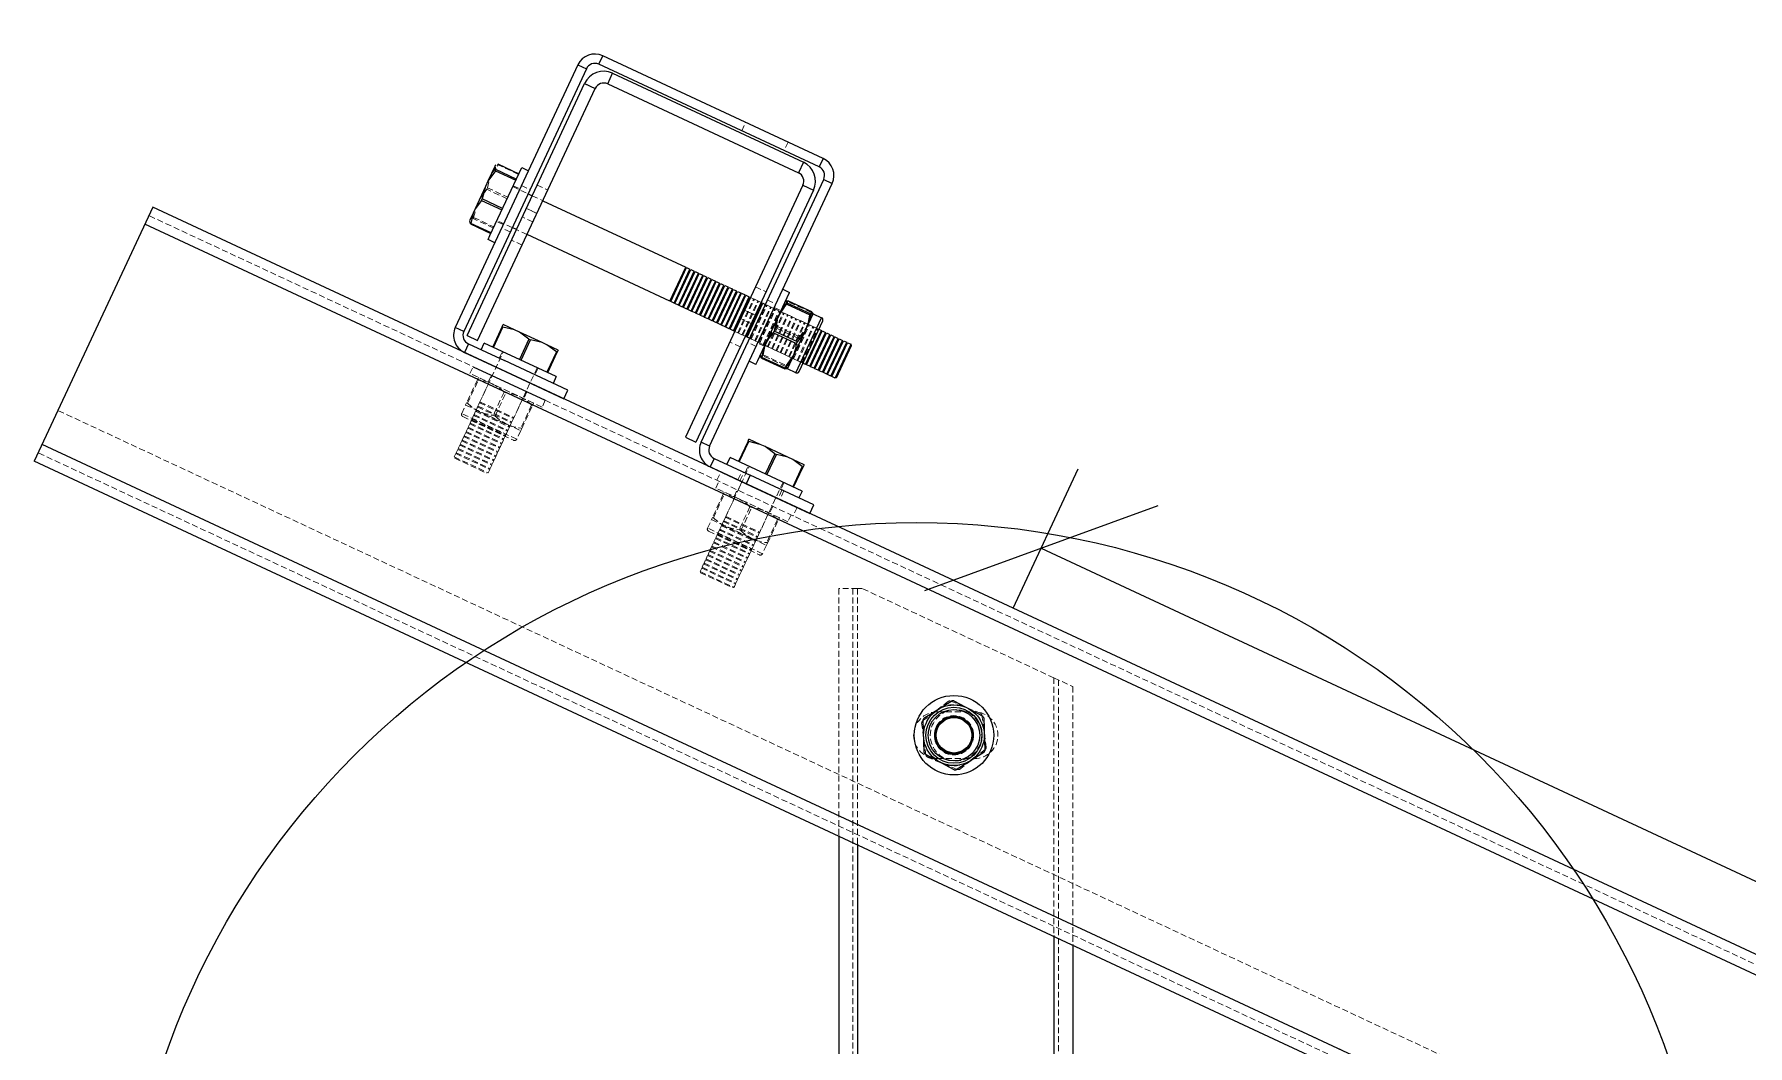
# Model space of a CAD drawing. Header units: millimetres. Extents: x -116399 to 112199, y -90759 to -31335.
# Drawn here: x -8918.7 to -8552.3, y -45772.3 to -45555.9 of the extents above; entities that cross this region are included whole.
import ezdxf

# ---------------------------------------------------------------- set-up
doc = ezdxf.new("R2010")
doc.units = ezdxf.units.MM
doc.linetypes.add('HIDDEN', pattern=[1.905, 1.27, -0.635])
doc.styles.add('Annotative', font='simplex.shx', dxfattribs={"height": 2.5})
doc.dimstyles.new('Annotative', dxfattribs={"dimscale": 0, "dimtxt": 2.5, "dimasz": 2.5, "dimexe": 1.25, "dimexo": 2, "dimtad": 1, "dimtxsty": 'Annotative', "dimblk": 'OBLIQUE', "dimcen": 2.5, "dimazin": 3, "dimtfac": 1, "dimtmove": 0, "dimatfit": 3, "dimfxl": 1})

# ---------------------------------------------------------------- blocks, each defined once
blk = doc.blocks.new('A$Cebdbe276')
at = {"color": 5, "linetype": 'Continuous', "lineweight": 25}
for p, q in [((-26, -2), (-26, 0)), ((26, 0), (-26, 0)), ((26, 0), (26, -2)), ((26, -2), (-26, -2)), ((-30, -4), (-28, -4)), ((-30, -4), (-30, -66)), ((-28, -4), (-28, -66)), ((28, -4), (30, -4)), ((28, -66), (28, -4)), ((30, -66), (30, -4)), ((-31.6, -29), (-30, -29)), ((-31.6, -45.05), (-31.6, -29)), ((30, -29), (31.6, -29)), ((31.6, -45.05), (31.6, -29)), ((-36.81, -30.89), (-36.9, -30.99)), ((-36.9, -30.97), (-36.9, -30.99)), ((-36.9, -30.99), (-36.9, -31.22)), ((-36.9, -31.22), (-36.4, -31.73)), ((-36.9, -31.22), (-36.9, -34.68)), ((-36.4, -31.98), (-36.9, -34.68)), ((-36.4, -30.47), (-36.57, -30.64)), ((-36.4, -30.47), (-31.6, -30.47)), ((-36.4, -31.98), (-36.4, -31.73)), ((-31.6, -31.73), (-36.4, -31.73)), ((-36.4, -31.98), (-31.6, -31.98)), ((31.6, -31.01), (31.62, -30.98)), ((32.12, -30.74), (37.58, -30.74)), ((32.12, -31.53), (32.12, -31.3)), ((37.58, -31.3), (32.12, -31.3)), ((32.12, -31.53), (37.58, -31.53)), ((37.58, -31.53), (37.58, -31.3)), ((38.08, -30.98), (38.1, -31.01)), ((38.1, -31.01), (40.1, -31.01)), ((38.1, -43.99), (38.1, -31.01)), ((40.1, -43.99), (40.1, -31.01)), ((40.6, -43.49), (40.6, -31.51)), ((-36.9, -34.68), (-36.9, -35.93)), ((-36.9, -35.93), (-36.4, -38.63)), ((-36.9, -35.93), (-36.9, -41.19)), ((-28, -33.5), (-27, -33.5)), ((-24.5, -33.5), (9.2, -33.5)), ((9.2, -41.5), (9.2, -33.5)), ((9.2, -33.7), (9.4, -33.7)), ((9.4, -33.5), (10.2, -33.5)), ((9.4, -41.5), (9.4, -33.5)), ((10.2, -41.5), (10.2, -33.5)), ((10.2, -33.7), (10.4, -33.7)), ((10.4, -33.5), (11.2, -33.5)), ((10.4, -41.5), (10.4, -33.5)), ((11.2, -41.5), (11.2, -33.5)), ((11.2, -33.7), (11.4, -33.7)), ((11.4, -33.5), (12.2, -33.5)), ((11.4, -41.5), (11.4, -33.5)), ((12.2, -41.5), (12.2, -33.5)), ((12.2, -33.7), (12.4, -33.7)), ((12.4, -33.5), (13.2, -33.5)), ((12.4, -41.5), (12.4, -33.5)), ((13.2, -41.5), (13.2, -33.5)), ((13.2, -33.7), (13.4, -33.7)), ((13.4, -33.5), (14.2, -33.5)), ((13.4, -41.5), (13.4, -33.5)), ((14.2, -41.5), (14.2, -33.5)), ((14.2, -33.7), (14.4, -33.7)), ((14.4, -33.5), (15.2, -33.5)), ((14.4, -41.5), (14.4, -33.5)), ((15.2, -41.5), (15.2, -33.5)), ((15.2, -33.7), (15.4, -33.7)), ((15.4, -33.5), (16.2, -33.5)), ((15.4, -41.5), (15.4, -33.5)), ((16.2, -41.5), (16.2, -33.5)), ((16.2, -33.7), (16.4, -33.7)), ((16.4, -33.5), (17.2, -33.5)), ((16.4, -41.5), (16.4, -33.5)), ((17.2, -41.5), (17.2, -33.5)), ((17.2, -33.7), (17.4, -33.7)), ((17.4, -33.5), (18.2, -33.5)), ((17.4, -41.5), (17.4, -33.5)), ((18.2, -41.5), (18.2, -33.5)), ((18.2, -33.7), (18.4, -33.7)), ((18.4, -33.5), (19.2, -33.5)), ((18.4, -41.5), (18.4, -33.5)), ((19.2, -41.5), (19.2, -33.5)), ((19.2, -33.7), (19.4, -33.7)), ((19.4, -33.5), (20.2, -33.5)), ((19.4, -41.5), (19.4, -33.5)), ((20.2, -41.5), (20.2, -33.5)), ((20.2, -33.7), (20.4, -33.7)), ((20.4, -33.5), (21.2, -33.5)), ((20.4, -41.5), (20.4, -33.5)), ((21.2, -41.5), (21.2, -33.5)), ((21.2, -33.7), (21.4, -33.7)), ((21.4, -33.5), (22.2, -33.5)), ((21.4, -41.5), (21.4, -33.5)), ((22.2, -41.5), (22.2, -33.5)), ((22.2, -33.7), (22.4, -33.7)), ((22.4, -33.5), (23.2, -33.5)), ((22.4, -41.5), (22.4, -33.5)), ((23.2, -41.5), (23.2, -33.5)), ((23.2, -33.7), (23.4, -33.7)), ((23.4, -33.5), (24.2, -33.5)), ((23.4, -41.5), (23.4, -33.5)), ((24.2, -41.5), (24.2, -33.5)), ((24.2, -33.7), (24.4, -33.7)), ((24.4, -33.5), (24.5, -33.5)), ((24.4, -41.5), (24.4, -33.5)), ((27, -33.5), (27.2, -33.5)), ((27.2, -41.5), (27.2, -33.5)), ((27.2, -33.7), (27.4, -33.7)), ((27.4, -33.5), (28, -33.5)), ((27.4, -41.5), (27.4, -33.5)), ((40.6, -33.5), (41.2, -33.5)), ((41.2, -41.5), (41.2, -33.5)), ((41.2, -33.7), (41.4, -33.7)), ((41.4, -33.5), (42.2, -33.5)), ((41.4, -41.5), (41.4, -33.5)), ((42.2, -41.5), (42.2, -33.5)), ((42.2, -33.7), (42.4, -33.7)), ((42.4, -33.5), (43.2, -33.5)), ((42.4, -41.5), (42.4, -33.5)), ((43.2, -41.5), (43.2, -33.5)), ((43.2, -33.7), (43.4, -33.7)), ((43.4, -33.5), (44.2, -33.5)), ((43.4, -41.5), (43.4, -33.5)), ((44.2, -41.5), (44.2, -33.5)), ((44.2, -33.7), (44.4, -33.7)), ((44.4, -33.5), (45.2, -33.5)), ((44.4, -41.5), (44.4, -33.5)), ((45.2, -41.5), (45.2, -33.5)), ((45.2, -33.7), (45.4, -33.7)), ((45.4, -33.5), (46.2, -33.5)), ((45.4, -41.5), (45.4, -33.5)), ((46.2, -41.5), (46.2, -33.5)), ((46.2, -33.7), (46.4, -33.7)), ((46.4, -33.5), (47.2, -33.5)), ((46.4, -41.5), (46.4, -33.5)), ((47.2, -41.5), (47.2, -33.5)), ((47.2, -33.7), (47.4, -33.7)), ((47.4, -33.5), (48.2, -33.5)), ((47.4, -41.5), (47.4, -33.5)), ((48.2, -41.5), (48.2, -33.5)), ((48.2, -33.7), (48.4, -33.7)), ((48.4, -41.3), (48.4, -33.7)), ((-36.4, -39), (-36.9, -41.19)), ((-31.6, -38.63), (-36.4, -38.63)), ((-36.4, -39), (-36.4, -38.63)), ((-36.4, -39), (-31.6, -39)), ((32.12, -38.29), (32.12, -37.88)), ((37.58, -37.88), (32.12, -37.88)), ((32.12, -38.29), (37.58, -38.29)), ((37.58, -38.29), (37.58, -37.88)), ((-36.9, -41.19), (-36.9, -42.21)), ((-36.9, -42.21), (-36.4, -44.4)), ((-36.9, -42.21), (-36.9, -44.03)), ((-27, -41.5), (-28, -41.5)), ((9.2, -41.5), (-24.5, -41.5)), ((9.4, -41.3), (9.2, -41.3)), ((10.2, -41.5), (9.4, -41.5)), ((10.4, -41.3), (10.2, -41.3)), ((11.2, -41.5), (10.4, -41.5)), ((11.4, -41.3), (11.2, -41.3)), ((12.2, -41.5), (11.4, -41.5)), ((12.4, -41.3), (12.2, -41.3)), ((13.2, -41.5), (12.4, -41.5)), ((13.4, -41.3), (13.2, -41.3)), ((14.2, -41.5), (13.4, -41.5)), ((14.4, -41.3), (14.2, -41.3)), ((15.2, -41.5), (14.4, -41.5)), ((15.4, -41.3), (15.2, -41.3)), ((16.2, -41.5), (15.4, -41.5)), ((16.4, -41.3), (16.2, -41.3)), ((17.2, -41.5), (16.4, -41.5)), ((17.4, -41.3), (17.2, -41.3)), ((18.2, -41.5), (17.4, -41.5)), ((18.4, -41.3), (18.2, -41.3)), ((19.2, -41.5), (18.4, -41.5)), ((19.4, -41.3), (19.2, -41.3)), ((20.2, -41.5), (19.4, -41.5)), ((20.4, -41.3), (20.2, -41.3)), ((21.2, -41.5), (20.4, -41.5)), ((21.4, -41.3), (21.2, -41.3)), ((22.2, -41.5), (21.4, -41.5)), ((22.4, -41.3), (22.2, -41.3)), ((23.2, -41.5), (22.4, -41.5)), ((23.4, -41.3), (23.2, -41.3)), ((24.2, -41.5), (23.4, -41.5)), ((24.4, -41.3), (24.2, -41.3)), ((24.5, -41.5), (24.4, -41.5)), ((27.2, -41.5), (27, -41.5)), ((27.4, -41.3), (27.2, -41.3)), ((28, -41.5), (27.4, -41.5)), ((32.2, -41.5), (31.6, -41.5)), ((32.12, -43.47), (32.12, -43.7)), ((37.95, -41.43), (37.58, -43.47)), ((37.58, -43.47), (37.58, -43.7)), ((41.2, -41.5), (40.6, -41.5)), ((41.4, -41.3), (41.2, -41.3)), ((42.2, -41.5), (41.4, -41.5)), ((42.4, -41.3), (42.2, -41.3)), ((43.2, -41.5), (42.4, -41.5)), ((43.4, -41.3), (43.2, -41.3)), ((44.2, -41.5), (43.4, -41.5)), ((44.4, -41.3), (44.2, -41.3)), ((45.2, -41.5), (44.4, -41.5)), ((45.4, -41.3), (45.2, -41.3)), ((46.2, -41.5), (45.4, -41.5)), ((46.4, -41.3), (46.2, -41.3)), ((47.2, -41.5), (46.4, -41.5)), ((47.4, -41.3), (47.2, -41.3)), ((48.2, -41.5), (47.4, -41.5)), ((48.4, -41.3), (48.2, -41.3)), ((-36.4, -44.53), (-36.81, -44.11)), ((-31.6, -44.4), (-36.4, -44.4)), ((-36.4, -44.53), (-36.4, -44.4)), ((-36.4, -44.53), (-31.6, -44.53)), ((-31.6, -46), (-31.6, -45.05)), ((-30, -46), (-31.6, -46)), ((31.6, -46), (30, -46)), ((31.62, -44.02), (31.6, -43.99)), ((31.6, -46), (31.6, -45.05)), ((32.12, -44.26), (32.12, -44.08)), ((37.58, -44.08), (32.12, -44.08)), ((32.12, -44.26), (37.58, -44.26)), ((37.58, -44.26), (37.58, -44.08)), ((38.1, -43.99), (38.08, -44.02)), ((40.1, -43.99), (38.1, -43.99)), ((-21, -61.6), (-21, -61.1)), ((-18.33, -61.1), (-21, -61.1)), ((-21, -61.6), (-20.81, -61.6)), ((-21, -61.6), (-21, -66.4)), ((-18.33, -61.1), (-20.81, -61.6)), ((-20.81, -66.4), (-20.81, -61.6)), ((-17.17, -61.1), (-18.33, -61.1)), ((-11.83, -61.1), (-17.17, -61.1)), ((-14.69, -61.6), (-17.17, -61.1)), ((-14.69, -61.6), (-14.31, -61.6)), ((-14.69, -61.6), (-14.69, -66.4)), ((-11.83, -61.1), (-14.31, -61.6)), ((-14.31, -66.4), (-14.31, -61.6)), ((-10.67, -61.1), (-11.83, -61.1)), ((-8.19, -61.6), (-10.67, -61.1)), ((-8, -61.1), (-10.67, -61.1)), ((-8.19, -61.6), (-8.19, -66.4)), ((-8.19, -61.6), (-8, -61.6)), ((-8, -61.1), (-8, -61.6)), ((-8, -66.4), (-8, -61.6)), ((37, -61.6), (37, -61.1)), ((39.67, -61.1), (37, -61.1)), ((37, -61.6), (37.19, -61.6)), ((37, -61.6), (37, -66.4)), ((39.67, -61.1), (37.19, -61.6)), ((37.19, -66.4), (37.19, -61.6)), ((40.83, -61.1), (39.67, -61.1)), ((46.17, -61.1), (40.83, -61.1)), ((43.31, -61.6), (40.83, -61.1)), ((43.31, -61.6), (43.69, -61.6)), ((43.31, -61.6), (43.31, -66.4)), ((46.17, -61.1), (43.69, -61.6)), ((43.69, -66.4), (43.69, -61.6)), ((47.33, -61.1), (46.17, -61.1)), ((49.81, -61.6), (47.33, -61.1)), ((50, -61.1), (47.33, -61.1)), ((49.81, -61.6), (49.81, -66.4)), ((49.81, -61.6), (50, -61.6)), ((50, -61.1), (50, -61.6)), ((50, -66.4), (50, -61.6)), ((-28, -66), (-30, -66)), ((-26, -68), (-26, -70)), ((-26, -68), (-17.5, -68)), ((-23, -68), (-23, -66.4)), ((-6, -66.4), (-23, -66.4)), ((-2.5, -68), (-17.5, -68)), ((-6, -66.4), (-6, -68)), ((-2.5, -70), (-2.5, -68)), ((30, -66), (28, -66)), ((32, -68), (32, -70)), ((32, -68), (40.5, -68)), ((35, -68), (35, -66.4)), ((52, -66.4), (35, -66.4)), ((40.5, -68), (40.5, -70)), ((55.5, -68), (40.5, -68)), ((52, -66.4), (52, -68)), ((55.5, -70), (55.5, -68)), ((-26, -70), (-17.5, -70)), ((-17.5, -70), (-2.5, -70)), ((32, -70), (40.5, -70)), ((40.5, -70), (55.5, -70))]:
    blk.add_line(p, q, dxfattribs=at)
at = {"color": 5, "linetype": 'HIDDEN', "lineweight": 18}
for p, q in [((-26, 0), (-26, -2)), ((-26, -2), (-26, 0)), ((-26, 0), (-26, -2)), ((-26, -2), (-26, 0)), ((-26, 0), (-26, -2)), ((-26, -2), (-26, 0)), ((-26, 0), (-26, -2)), ((-26, -2), (-26, 0)), ((-26, 0), (-26, -2)), ((-26, -2), (-26, 0)), ((-26, 0), (-26, -2)), ((-26, -2), (-26, 0)), ((-26, 0), (-26, -2)), ((-26, -2), (-26, 0)), ((-26, 0), (-26, -2)), ((-26, -2), (-26, 0)), ((-26, 0), (-26, -2)), ((7.72, -2), (7.72, 0)), ((17.72, 0), (17.72, -2)), ((26, -2), (26, 0)), ((26, 0), (26, -2)), ((26, -2), (26, 0)), ((26, 0), (26, -2)), ((26, -2), (26, 0)), ((26, 0), (26, -2)), ((26, -2), (26, 0)), ((26, 0), (26, -2)), ((26, -2), (26, 0)), ((26, 0), (26, -2)), ((26, -2), (26, 0)), ((26, 0), (26, -2)), ((26, -2), (26, 0)), ((26, 0), (26, -2)), ((26, -2), (26, 0)), ((26, 0), (26, -2)), ((26, -2), (26, 0)), ((-28, -4), (-30, -4)), ((-30, -4), (-28, -4)), ((-28, -4), (-30, -4)), ((-30, -4), (-28, -4)), ((-28, -4), (-30, -4)), ((-30, -4), (-28, -4)), ((-28, -4), (-30, -4)), ((-30, -4), (-28, -4)), ((-28, -4), (-30, -4)), ((-30, -4), (-28, -4)), ((-28, -4), (-30, -4)), ((-30, -4), (-28, -4)), ((-28, -4), (-30, -4)), ((-30, -4), (-28, -4)), ((-28, -4), (-30, -4)), ((-30, -4), (-28, -4)), ((-28, -4), (-30, -4)), ((30, -4), (28, -4)), ((28, -4), (30, -4)), ((30, -4), (28, -4)), ((28, -4), (30, -4)), ((30, -4), (28, -4)), ((28, -4), (30, -4)), ((30, -4), (28, -4)), ((28, -4), (30, -4)), ((30, -4), (28, -4)), ((28, -4), (30, -4)), ((30, -4), (28, -4)), ((28, -4), (30, -4)), ((30, -4), (28, -4)), ((28, -4), (30, -4)), ((30, -4), (28, -4)), ((28, -4), (30, -4)), ((30, -4), (28, -4)), ((-36.9, -32.79), (-36.4, -30.6)), ((-36.4, -30.47), (-36.4, -30.6)), ((-31.6, -30.6), (-36.4, -30.6)), ((-30, -32.5), (-28, -32.5)), ((28, -32.5), (30, -32.5)), ((31.6, -43.97), (31.6, -31.03)), ((32.12, -30.74), (32.12, -30.92)), ((37.58, -30.92), (32.12, -30.92)), ((37.58, -30.74), (37.58, -30.92)), ((40.1, -31.01), (40.1, -43.97)), ((-36.4, -36), (-36.9, -33.81)), ((-36.9, -39.07), (-36.4, -36.37)), ((-36.4, -36), (-36.4, -36.37)), ((-36.4, -36), (-31.6, -36)), ((-31.6, -36.37), (-36.4, -36.37)), ((-31.6, -33.3), (-30, -33.3)), ((-31.6, -33.5), (-28, -33.5)), ((24.5, -33.5), (25.2, -33.5)), ((24.5, -36.5), (27, -36.5)), ((27, -36.5), (24.5, -36.5)), ((24.5, -36.5), (27, -36.5)), ((27, -36.5), (24.5, -36.5)), ((24.5, -36.5), (27, -36.5)), ((27, -36.5), (24.5, -36.5)), ((24.5, -36.5), (27, -36.5)), ((27, -36.5), (24.5, -36.5)), ((25.2, -41.5), (25.2, -33.5)), ((25.2, -33.7), (25.4, -33.7)), ((25.4, -41.5), (25.4, -33.5)), ((25.4, -33.5), (26.2, -33.5)), ((26.2, -41.5), (26.2, -33.5)), ((26.2, -33.7), (26.4, -33.7)), ((26.4, -41.5), (26.4, -33.5)), ((26.4, -33.5), (27, -33.5)), ((28, -33.5), (28.2, -33.5)), ((28.2, -41.5), (28.2, -33.5)), ((28.2, -33.7), (28.4, -33.7)), ((28.4, -41.5), (28.4, -33.5)), ((28.4, -33.5), (29.2, -33.5)), ((29.2, -41.5), (29.2, -33.5)), ((29.2, -33.7), (29.4, -33.7)), ((29.4, -41.5), (29.4, -33.5)), ((29.4, -33.5), (30.2, -33.5)), ((30, -33.3), (31.6, -33.3)), ((30.2, -41.5), (30.2, -33.5)), ((30.2, -33.7), (30.4, -33.7)), ((30.4, -41.5), (30.4, -33.5)), ((30.4, -33.5), (31.2, -33.5)), ((31.2, -41.5), (31.2, -33.5)), ((31.2, -33.7), (31.4, -33.7)), ((31.4, -41.5), (31.4, -33.5)), ((31.4, -33.5), (32.2, -33.5)), ((31.6, -33.5), (40.5, -33.5)), ((32.2, -41.5), (32.2, -33.5)), ((32.2, -33.7), (32.4, -33.7)), ((32.4, -41.5), (32.4, -33.5)), ((32.4, -33.5), (33.2, -33.5)), ((33.2, -41.5), (33.2, -33.5)), ((33.2, -33.7), (33.4, -33.7)), ((33.4, -41.5), (33.4, -33.5)), ((33.4, -33.5), (34.2, -33.5)), ((34.2, -41.5), (34.2, -33.5)), ((34.2, -33.7), (34.4, -33.7)), ((34.4, -41.5), (34.4, -33.5)), ((34.4, -33.5), (35.2, -33.5)), ((35.2, -41.5), (35.2, -33.5)), ((35.2, -33.7), (35.4, -33.7)), ((35.4, -41.5), (35.4, -33.5)), ((35.4, -33.5), (36.2, -33.5)), ((36.2, -41.5), (36.2, -33.5)), ((36.2, -33.7), (36.4, -33.7)), ((36.4, -41.5), (36.4, -33.5)), ((36.4, -33.5), (37.2, -33.5)), ((37.2, -41.5), (37.2, -33.5)), ((37.2, -33.7), (37.4, -33.7)), ((37.4, -41.5), (37.4, -33.5)), ((37.4, -33.5), (38.2, -33.5)), ((38.2, -41.5), (38.2, -33.5)), ((38.2, -33.7), (38.4, -33.7)), ((38.4, -41.5), (38.4, -33.5)), ((38.4, -33.5), (39.2, -33.5)), ((39.2, -41.5), (39.2, -33.5)), ((39.2, -33.7), (39.4, -33.7)), ((39.4, -41.5), (39.4, -33.5)), ((39.4, -33.5), (40.2, -33.5)), ((40.2, -41.5), (40.2, -33.5)), ((40.2, -33.7), (40.4, -33.7)), ((40.4, -41.5), (40.4, -33.5)), ((40.4, -33.5), (40.6, -33.5)), ((40.5, -33.5), (40.6, -33.4)), ((40.5, -41.5), (40.5, -33.5)), ((27, -38.5), (24.5, -38.5)), ((27, -38.5), (24.5, -38.5)), ((27, -38.5), (24.5, -38.5)), ((27, -38.5), (24.5, -38.5)), ((27, -38.5), (24.5, -38.5)), ((27, -38.5), (24.5, -38.5)), ((27, -38.5), (24.5, -38.5)), ((27, -38.5), (24.5, -38.5)), ((32.12, -36.71), (32.12, -37.12)), ((32.12, -36.71), (37.58, -36.71)), ((37.58, -37.12), (32.12, -37.12)), ((37.58, -36.71), (37.58, -37.12)), ((-36.4, -43.02), (-36.9, -40.32)), ((-36.4, -43.02), (-31.6, -43.02)), ((-36.4, -43.02), (-36.4, -43.27)), ((-31.6, -43.27), (-36.4, -43.27)), ((-28, -41.5), (-31.6, -41.5)), ((-30, -41.7), (-31.6, -41.7)), ((-28, -42.5), (-30, -42.5)), ((25.2, -41.5), (24.5, -41.5)), ((25.4, -41.3), (25.2, -41.3)), ((26.2, -41.5), (25.4, -41.5)), ((26.4, -41.3), (26.2, -41.3)), ((27, -41.5), (26.4, -41.5)), ((28.2, -41.5), (28, -41.5)), ((30, -42.5), (28, -42.5)), ((28.4, -41.3), (28.2, -41.3)), ((29.2, -41.5), (28.4, -41.5)), ((29.4, -41.3), (29.2, -41.3)), ((30.2, -41.5), (29.4, -41.5)), ((31.6, -41.7), (30, -41.7)), ((30.4, -41.3), (30.2, -41.3)), ((31.2, -41.5), (30.4, -41.5)), ((31.4, -41.3), (31.2, -41.3)), ((31.6, -41.5), (31.4, -41.5)), ((40.5, -41.5), (31.6, -41.5)), ((32.12, -43.47), (37.58, -43.47)), ((37.58, -43.7), (32.12, -43.7)), ((32.4, -41.3), (32.2, -41.3)), ((33.2, -41.5), (32.4, -41.5)), ((33.4, -41.3), (33.2, -41.3)), ((34.2, -41.5), (33.4, -41.5)), ((34.4, -41.3), (34.2, -41.3)), ((35.2, -41.5), (34.4, -41.5)), ((35.4, -41.3), (35.2, -41.3)), ((36.2, -41.5), (35.4, -41.5)), ((36.4, -41.3), (36.2, -41.3)), ((37.2, -41.5), (36.4, -41.5)), ((37.4, -41.3), (37.2, -41.3)), ((38.2, -41.5), (37.4, -41.5)), ((38.4, -41.3), (38.2, -41.3)), ((39.2, -41.5), (38.4, -41.5)), ((39.4, -41.3), (39.2, -41.3)), ((40.2, -41.5), (39.4, -41.5)), ((40.4, -41.3), (40.2, -41.3)), ((40.6, -41.5), (40.4, -41.5)), ((40.6, -41.6), (40.5, -41.5)), ((40.1, -43.97), (40.1, -43.99)), ((-28, -66), (-30, -66)), ((-28, -66), (-30, -66)), ((-28, -66), (-30, -66)), ((-28, -66), (-30, -66)), ((-28, -66), (-30, -66)), ((-28, -66), (-30, -66)), ((-28, -66), (-30, -66)), ((-28, -66), (-30, -66)), ((-28, -66), (-30, -66)), ((-28, -66), (-30, -66)), ((-28, -66), (-30, -66)), ((-28, -66), (-30, -66)), ((-28, -66), (-30, -66)), ((-28, -66), (-30, -66)), ((-28, -66), (-30, -66)), ((-28, -66), (-30, -66)), ((-28, -66), (-30, -66)), ((-26, -68), (-26, -70)), ((-26, -68), (-26, -70)), ((-26, -68), (-26, -70)), ((-26, -68), (-26, -70)), ((-26, -68), (-26, -70)), ((-26, -68), (-26, -70)), ((-26, -68), (-26, -70)), ((-26, -68), (-26, -70)), ((-26, -68), (-26, -70)), ((-26, -68), (-26, -70)), ((-26, -68), (-26, -70)), ((-26, -68), (-26, -70)), ((-26, -68), (-26, -70)), ((-26, -68), (-26, -70)), ((-26, -68), (-26, -70)), ((-26, -68), (-26, -70)), ((-26, -68), (-26, -70)), ((-18.7, -68), (-18.7, -66.4)), ((-18.5, -78.2), (-18.5, -66.4)), ((-10.5, -66.4), (-10.5, -78.2)), ((-10.3, -66.4), (-10.3, -68)), ((30, -66), (28, -66)), ((30, -66), (28, -66)), ((30, -66), (28, -66)), ((30, -66), (28, -66)), ((30, -66), (28, -66)), ((30, -66), (28, -66)), ((30, -66), (28, -66)), ((30, -66), (28, -66)), ((30, -66), (28, -66)), ((30, -66), (28, -66)), ((30, -66), (28, -66)), ((30, -66), (28, -66)), ((30, -66), (28, -66)), ((30, -66), (28, -66)), ((30, -66), (28, -66)), ((30, -66), (28, -66)), ((30, -66), (28, -66)), ((32, -68), (32, -70)), ((32, -68), (32, -70)), ((32, -68), (32, -70)), ((32, -68), (32, -70)), ((32, -68), (32, -70)), ((32, -68), (32, -70)), ((32, -68), (32, -70)), ((32, -68), (32, -70)), ((32, -68), (32, -70)), ((32, -68), (32, -70)), ((32, -68), (32, -70)), ((32, -68), (32, -70)), ((32, -68), (32, -70)), ((32, -68), (32, -70)), ((32, -68), (32, -70)), ((32, -68), (32, -70)), ((32, -68), (32, -70)), ((38.55, -70), (38.55, -68)), ((39, -70), (39, -68)), ((39.3, -68), (39.3, -66.4)), ((39.5, -78.2), (39.5, -66.4)), ((40.5, -70), (40.5, -68)), ((40.5, -68), (40.5, -70)), ((40.5, -70), (40.5, -68)), ((40.5, -68), (40.5, -70)), ((40.5, -70), (40.5, -68)), ((40.5, -68), (40.5, -70)), ((40.5, -70), (40.5, -68)), ((40.5, -68), (40.5, -70)), ((40.5, -70), (40.5, -68)), ((40.5, -68), (40.5, -70)), ((40.5, -70), (40.5, -68)), ((40.5, -68), (40.5, -70)), ((40.5, -70), (40.5, -68)), ((40.5, -68), (40.5, -70)), ((40.5, -70), (40.5, -68)), ((40.5, -68), (40.5, -70)), ((40.5, -70), (40.5, -68)), ((47.5, -66.4), (47.5, -78.2)), ((47.7, -66.4), (47.7, -68)), ((48, -68), (48, -70)), ((48.45, -68), (48.45, -70)), ((-23, -73.6), (-23, -72)), ((-18.7, -73.6), (-18.7, -72)), ((-10.3, -72), (-10.3, -73.6)), ((-6, -72), (-6, -73.6)), ((34.5, -72), (34.5, -70)), ((35, -73.6), (35, -72)), ((39.3, -73.6), (39.3, -72)), ((39.5, -72), (39.5, -70)), ((39.5, -70), (39.5, -72)), ((47.5, -70), (47.5, -72)), ((47.5, -70), (47.5, -72)), ((47.7, -72), (47.7, -73.6)), ((52, -72), (52, -73.6)), ((52.5, -70), (52.5, -72)), ((-6, -73.6), (-23, -73.6)), ((-21, -73.61), (-20.99, -73.6)), ((-21, -74.12), (-21, -73.61)), ((-20.79, -74.12), (-21, -74.12)), ((-21, -74.12), (-20.79, -74.12)), ((-21, -74.12), (-21, -79.58)), ((-8.01, -73.6), (-20.99, -73.6)), ((-20.79, -79.58), (-20.79, -74.12)), ((-18.5, -82.5), (-18.5, -73.6)), ((-14.71, -74.12), (-14.29, -74.12)), ((-14.71, -74.12), (-14.71, -79.58)), ((-14.29, -79.58), (-14.29, -74.12)), ((-10.5, -73.6), (-10.5, -82.5)), ((-8.21, -74.12), (-8, -74.12)), ((-8, -74.12), (-8.21, -74.12)), ((-8.21, -74.12), (-8.21, -79.58)), ((-8.01, -73.6), (-8, -73.61)), ((-8, -74.12), (-8, -73.61)), ((-8, -79.58), (-8, -74.12)), ((52, -73.6), (35, -73.6)), ((37, -73.61), (37.01, -73.6)), ((37, -74.12), (37, -73.61)), ((37.21, -74.12), (37, -74.12)), ((37, -74.12), (37.21, -74.12)), ((37, -74.12), (37, -79.58)), ((49.99, -73.6), (37.01, -73.6)), ((37.21, -79.58), (37.21, -74.12)), ((39.5, -82.5), (39.5, -73.6)), ((43.29, -74.12), (43.71, -74.12)), ((43.29, -74.12), (43.29, -79.58)), ((43.71, -79.58), (43.71, -74.12)), ((47.5, -73.6), (47.5, -82.5)), ((49.79, -74.12), (50, -74.12)), ((50, -74.12), (49.79, -74.12)), ((49.79, -74.12), (49.79, -79.58)), ((49.99, -73.6), (50, -73.61)), ((50, -74.12), (50, -73.61)), ((50, -79.58), (50, -74.12)), ((-21, -79.58), (-21, -80.09)), ((-20.79, -79.58), (-21, -79.58)), ((-21, -79.58), (-20.79, -79.58)), ((-20.99, -80.1), (-21, -80.09)), ((-20.99, -80.1), (-8.01, -80.1)), ((-20.99, -82.1), (-20.99, -80.1)), ((-18.5, -78.2), (-10.5, -78.2)), ((-18.5, -78.4), (-10.5, -78.4)), ((-18.5, -79.2), (-18.5, -78.4)), ((-18.5, -79.2), (-10.5, -79.2)), ((-18.5, -79.4), (-10.5, -79.4)), ((-18.5, -80.2), (-18.5, -79.4)), ((-18.5, -80.2), (-10.5, -80.2)), ((-18.5, -80.4), (-10.5, -80.4)), ((-18.5, -81.2), (-18.5, -80.4)), ((-18.3, -78.4), (-18.3, -78.2)), ((-18.3, -79.4), (-18.3, -79.2)), ((-18.3, -80.4), (-18.3, -80.2)), ((-14.71, -79.58), (-14.29, -79.58)), ((-10.7, -78.2), (-10.7, -78.4)), ((-10.7, -79.2), (-10.7, -79.4)), ((-10.7, -80.2), (-10.7, -80.4)), ((-10.5, -78.4), (-10.5, -79.2)), ((-10.5, -79.4), (-10.5, -80.2)), ((-10.5, -80.4), (-10.5, -81.2)), ((-8, -79.58), (-8.21, -79.58)), ((-8.21, -79.58), (-8, -79.58)), ((-8, -80.09), (-8.01, -80.1)), ((-8.01, -80.1), (-8.01, -82.1)), ((-8, -79.58), (-8, -80.09)), ((37, -79.58), (37, -80.09)), ((37.21, -79.58), (37, -79.58)), ((37, -79.58), (37.21, -79.58)), ((37.01, -80.1), (37, -80.09)), ((37.01, -80.1), (49.99, -80.1)), ((37.01, -82.1), (37.01, -80.1)), ((39.5, -78.2), (47.5, -78.2)), ((39.5, -78.4), (47.5, -78.4)), ((39.5, -79.2), (39.5, -78.4)), ((39.5, -79.2), (47.5, -79.2)), ((39.5, -79.4), (47.5, -79.4)), ((39.5, -80.2), (39.5, -79.4)), ((39.5, -80.2), (47.5, -80.2)), ((39.5, -80.4), (47.5, -80.4)), ((39.5, -81.2), (39.5, -80.4)), ((39.7, -78.4), (39.7, -78.2)), ((39.7, -79.4), (39.7, -79.2)), ((39.7, -80.4), (39.7, -80.2)), ((43.29, -79.58), (43.71, -79.58)), ((47.3, -78.2), (47.3, -78.4)), ((47.3, -79.2), (47.3, -79.4)), ((47.3, -80.2), (47.3, -80.4)), ((47.5, -78.4), (47.5, -79.2)), ((47.5, -79.4), (47.5, -80.2)), ((47.5, -80.4), (47.5, -81.2)), ((50, -79.58), (49.79, -79.58)), ((49.79, -79.58), (50, -79.58)), ((50, -80.09), (49.99, -80.1)), ((49.99, -80.1), (49.99, -82.1)), ((50, -79.58), (50, -80.09)), ((-8.01, -82.1), (-20.99, -82.1)), ((-20.49, -82.6), (-8.51, -82.6)), ((-18.6, -82.6), (-18.5, -82.5)), ((-18.5, -81.2), (-10.5, -81.2)), ((-18.5, -81.4), (-10.5, -81.4)), ((-18.5, -82.2), (-18.5, -81.4)), ((-18.5, -82.2), (-10.5, -82.2)), ((-18.5, -82.4), (-10.5, -82.4)), ((-18.5, -83.2), (-18.5, -82.4)), ((-18.5, -82.5), (-10.5, -82.5)), ((-18.5, -83.2), (-10.5, -83.2)), ((-18.5, -83.4), (-10.5, -83.4)), ((-18.5, -84.2), (-18.5, -83.4)), ((-18.5, -84.2), (-10.5, -84.2)), ((-18.3, -81.4), (-18.3, -81.2)), ((-18.3, -82.4), (-18.3, -82.2)), ((-18.3, -83.4), (-18.3, -83.2)), ((-18.3, -84.4), (-18.3, -84.2)), ((-10.7, -81.2), (-10.7, -81.4)), ((-10.7, -82.2), (-10.7, -82.4)), ((-10.7, -83.2), (-10.7, -83.4)), ((-10.7, -84.2), (-10.7, -84.4)), ((-10.5, -81.4), (-10.5, -82.2)), ((-10.5, -82.4), (-10.5, -83.2)), ((-10.5, -82.5), (-10.4, -82.6)), ((-10.5, -83.4), (-10.5, -84.2)), ((49.99, -82.1), (37.01, -82.1)), ((37.51, -82.6), (49.49, -82.6)), ((39.4, -82.6), (39.5, -82.5)), ((39.5, -81.2), (47.5, -81.2)), ((39.5, -81.4), (47.5, -81.4)), ((39.5, -82.2), (39.5, -81.4)), ((39.5, -82.2), (47.5, -82.2)), ((39.5, -82.4), (47.5, -82.4)), ((39.5, -83.2), (39.5, -82.4)), ((39.5, -82.5), (47.5, -82.5)), ((39.5, -83.2), (47.5, -83.2)), ((39.5, -83.4), (47.5, -83.4)), ((39.5, -84.2), (39.5, -83.4)), ((39.5, -84.2), (47.5, -84.2)), ((39.7, -81.4), (39.7, -81.2)), ((39.7, -82.4), (39.7, -82.2)), ((39.7, -83.4), (39.7, -83.2)), ((39.7, -84.4), (39.7, -84.2)), ((47.3, -81.2), (47.3, -81.4)), ((47.3, -82.2), (47.3, -82.4)), ((47.3, -83.2), (47.3, -83.4)), ((47.3, -84.2), (47.3, -84.4)), ((47.5, -81.4), (47.5, -82.2)), ((47.5, -82.4), (47.5, -83.2)), ((47.5, -82.5), (47.6, -82.6)), ((47.5, -83.4), (47.5, -84.2)), ((-18.5, -84.4), (-10.5, -84.4)), ((-18.5, -85.2), (-18.5, -84.4)), ((-18.5, -85.2), (-10.5, -85.2)), ((-18.5, -85.4), (-10.5, -85.4)), ((-18.5, -86.2), (-18.5, -85.4)), ((-18.5, -86.2), (-10.5, -86.2)), ((-18.5, -86.4), (-10.5, -86.4)), ((-18.5, -87.2), (-18.5, -86.4)), ((-18.5, -87.2), (-10.5, -87.2)), ((-18.5, -87.4), (-10.5, -87.4)), ((-18.5, -88.2), (-18.5, -87.4)), ((-18.3, -85.4), (-18.3, -85.2)), ((-18.3, -86.4), (-18.3, -86.2)), ((-18.3, -87.4), (-18.3, -87.2)), ((-10.7, -85.2), (-10.7, -85.4)), ((-10.7, -86.2), (-10.7, -86.4)), ((-10.7, -87.2), (-10.7, -87.4)), ((-10.5, -84.4), (-10.5, -85.2)), ((-10.5, -85.4), (-10.5, -86.2)), ((-10.5, -86.4), (-10.5, -87.2)), ((-10.5, -87.4), (-10.5, -88.2)), ((39.5, -84.4), (47.5, -84.4)), ((39.5, -85.2), (39.5, -84.4)), ((39.5, -85.2), (47.5, -85.2)), ((39.5, -85.4), (47.5, -85.4)), ((39.5, -86.2), (39.5, -85.4)), ((39.5, -86.2), (47.5, -86.2)), ((39.5, -86.4), (47.5, -86.4)), ((39.5, -87.2), (39.5, -86.4)), ((39.5, -87.2), (47.5, -87.2)), ((39.5, -87.4), (47.5, -87.4)), ((39.5, -88.2), (39.5, -87.4)), ((39.7, -85.4), (39.7, -85.2)), ((39.7, -86.4), (39.7, -86.2)), ((39.7, -87.4), (39.7, -87.2)), ((47.3, -85.2), (47.3, -85.4)), ((47.3, -86.2), (47.3, -86.4)), ((47.3, -87.2), (47.3, -87.4)), ((47.5, -84.4), (47.5, -85.2)), ((47.5, -85.4), (47.5, -86.2)), ((47.5, -86.4), (47.5, -87.2)), ((47.5, -87.4), (47.5, -88.2)), ((-18.5, -88.2), (-10.5, -88.2)), ((-18.5, -88.4), (-10.5, -88.4)), ((-18.5, -89.2), (-18.5, -88.4)), ((-18.5, -89.2), (-10.5, -89.2)), ((-18.5, -89.4), (-10.5, -89.4)), ((-18.5, -90.2), (-18.5, -89.4)), ((-18.5, -90.2), (-10.5, -90.2)), ((-18.5, -90.4), (-10.5, -90.4)), ((-18.5, -91.2), (-18.5, -90.4)), ((-18.5, -91.2), (-10.5, -91.2)), ((-18.3, -88.4), (-18.3, -88.2)), ((-18.3, -89.4), (-18.3, -89.2)), ((-18.3, -90.4), (-18.3, -90.2)), ((-18.3, -91.4), (-18.3, -91.2)), ((-18.3, -91.4), (-10.7, -91.4)), ((-10.7, -88.2), (-10.7, -88.4)), ((-10.7, -89.2), (-10.7, -89.4)), ((-10.7, -90.2), (-10.7, -90.4)), ((-10.7, -91.2), (-10.7, -91.4)), ((-10.5, -88.4), (-10.5, -89.2)), ((-10.5, -89.4), (-10.5, -90.2)), ((-10.5, -90.4), (-10.5, -91.2)), ((39.5, -88.2), (47.5, -88.2)), ((39.5, -88.4), (47.5, -88.4)), ((39.5, -89.2), (39.5, -88.4)), ((39.5, -89.2), (47.5, -89.2)), ((39.5, -89.4), (47.5, -89.4)), ((39.5, -90.2), (39.5, -89.4)), ((39.5, -90.2), (47.5, -90.2)), ((39.5, -90.4), (47.5, -90.4)), ((39.5, -91.2), (39.5, -90.4)), ((39.5, -91.2), (47.5, -91.2)), ((39.7, -88.4), (39.7, -88.2)), ((39.7, -89.4), (39.7, -89.2)), ((39.7, -90.4), (39.7, -90.2)), ((39.7, -91.4), (39.7, -91.2)), ((39.7, -91.4), (47.3, -91.4)), ((47.3, -88.2), (47.3, -88.4)), ((47.3, -89.2), (47.3, -89.4)), ((47.3, -90.2), (47.3, -90.4)), ((47.3, -91.2), (47.3, -91.4)), ((47.5, -88.4), (47.5, -89.2)), ((47.5, -89.4), (47.5, -90.2)), ((47.5, -90.4), (47.5, -91.2))]:
    blk.add_line(p, q, dxfattribs=at)
at = {"color": 1, "linetype": 'Continuous', "lineweight": 25}
for p, q in [((-22.5, -5), (-22.5, -2.5)), ((-22.5, -2.5), (22.5, -2.5)), ((22.5, -2.5), (22.5, -5)), ((-27, -7), (-24.5, -7)), ((-27, -66.5), (-27, -7)), ((-24.5, -66.5), (-24.5, -7)), ((-22.5, -5), (22.5, -5)), ((24.5, -7), (27, -7)), ((24.5, -7), (24.5, -66.5)), ((27, -7), (27, -66.5)), ((-27, -66.5), (-24.5, -66.5)), ((24.5, -66.5), (27, -66.5))]:
    blk.add_line(p, q, dxfattribs=at)
at = {"color": 1, "linetype": 'HIDDEN', "lineweight": 18}
for p, q in [((-22.5, -2.5), (-22.5, -5)), ((22.5, -5), (22.5, -2.5)), ((-24.5, -7), (-27, -7)), ((27, -7), (24.5, -7)), ((-27, -31), (-24.5, -31)), ((24.5, -31), (27, -31)), ((-27, -33.5), (-24.5, -33.5)), ((-27, -36.5), (-24.5, -36.5)), ((-24.5, -36.5), (-27, -36.5)), ((-24.5, -36.5), (-27, -36.5)), ((-27, -36.5), (-24.5, -36.5)), ((-24.5, -36.5), (-27, -36.5)), ((-27, -36.5), (-24.5, -36.5)), ((-24.5, -36.5), (-27, -36.5)), ((-27, -36.5), (-24.5, -36.5)), ((-24.5, -38.5), (-27, -38.5)), ((-24.5, -38.5), (-27, -38.5)), ((-24.5, -38.5), (-27, -38.5)), ((-24.5, -38.5), (-27, -38.5)), ((-24.5, -38.5), (-27, -38.5)), ((-24.5, -38.5), (-27, -38.5)), ((-24.5, -38.5), (-27, -38.5)), ((-24.5, -38.5), (-27, -38.5)), ((-24.5, -41.5), (-27, -41.5)), ((-24.5, -44), (-27, -44)), ((27, -44), (24.5, -44))]:
    blk.add_line(p, q, dxfattribs=at)
at = {"color": 5}
blk.add_line((-23, -72), (-6, -72), dxfattribs=at)
at = {"color": 5, "linetype": 'Continuous', "lineweight": 25, "flags": 128}
for points in [[(32.12, -30.74), (31.61, -31.03), (32.12, -31.3)], [(31.62, -33.58), (31.62, -33.44), (32.12, -30.92)], [(37.58, -31.3), (38.09, -31.02), (37.58, -30.74)], [(37.58, -30.92), (37.99, -32.52), (38.05, -33.59)], [(32.12, -44.26), (31.61, -43.97), (32.12, -43.7)], [(32.12, -43.47), (31.71, -41.71), (31.7, -41.5)], [(37.58, -43.7), (38.09, -43.98), (37.58, -44.26)]]:
    blk.add_lwpolyline(points, dxfattribs=at)
at = {"color": 5, "linetype": 'HIDDEN', "lineweight": 18, "flags": 128}
for points in [[(32.12, -36.71), (31.71, -35.11), (31.62, -33.58)], [(38.05, -33.59), (38.08, -34.19), (37.58, -36.71)], [(31.7, -41.5), (31.62, -39.88), (32.12, -37.12)]]:
    blk.add_lwpolyline(points, dxfattribs=at)
at = {"color": 5, "linetype": 'Continuous', "lineweight": 25}
for centre, radius, start, end in [((-26, -4), 4, 90, 180), ((26, -4), 4, 0, 90), ((-26, -4), 2, 90, 180), ((26, -4), 2, 0, 90), ((41.77, -34.71), 10.16, 161.7998, 198.2002), ((27.93, -34.71), 10.16, 341.7998, 18.2002), ((40.1, -31.51), 0.5, 0, 90), ((40.11, -41.19), 8.5, 160.0939, 199.9061), ((29.59, -41.19), 8.5, 340.0939, 19.9061), ((40.1, -43.49), 0.5, 270, 360), ((-26, -66), 4, 180, 270), ((-26, -66), 2, 180, 270), ((32, -66), 4, 180, 270), ((32, -66), 2, 180, 270)]:
    blk.add_arc(centre, radius, start, end, dxfattribs=at)
at = {"color": 1, "linetype": 'Continuous', "lineweight": 25}
for centre, radius, start, end in [((-22.5, -7), 4.5, 90, 180), ((22.5, -7), 4.5, 0, 90), ((-22.5, -7), 2, 90, 180), ((22.5, -7), 2, 0, 90)]:
    blk.add_arc(centre, radius, start, end, dxfattribs=at)
at = {"color": 5, "linetype": 'HIDDEN', "lineweight": 18}
for centre, radius, start, end in [((30.12, -39.93), 7.97, 349.2195, 20.6703), ((-17.75, -82.98), 9.37, 71.0428, 108.9572), ((-17.75, -82.98), 9.37, 71.0428, 108.9572), ((-11.25, -82.98), 9.37, 71.0428, 108.9572), ((-11.25, -82.98), 9.37, 71.0428, 108.9572), ((40.25, -82.98), 9.37, 71.0428, 108.9572), ((40.25, -82.98), 9.37, 71.0428, 108.9572), ((46.75, -82.98), 9.37, 71.0428, 108.9572), ((46.75, -82.98), 9.37, 71.0428, 108.9572), ((-17.75, -70.72), 9.37, 251.0428, 288.9572), ((-17.75, -70.72), 9.37, 251.0428, 288.9572), ((-11.25, -70.72), 9.37, 251.0428, 288.9572), ((-11.25, -70.72), 9.37, 251.0428, 288.9572), ((40.25, -70.72), 9.37, 251.0428, 288.9572), ((40.25, -70.72), 9.37, 251.0428, 288.9572), ((46.75, -70.72), 9.37, 251.0428, 288.9572), ((46.75, -70.72), 9.37, 251.0428, 288.9572), ((-20.49, -82.1), 0.5, 180, 270), ((-8.51, -82.1), 0.5, 270, 0), ((37.51, -82.1), 0.5, 180, 270), ((49.49, -82.1), 0.5, 270, 0)]:
    blk.add_arc(centre, radius, start, end, dxfattribs=at)
blk = doc.blocks.new('_Oblique')
at = {"color": 0, "linetype": 'ByBlock', "lineweight": -2}
blk.add_line((-0.5, -0.5), (0.5, 0.5), dxfattribs=at)
blk = doc.blocks.new('*D430')
at = {"color": 8, "lineweight": -2}
for p, q in [((-8709.35, -45678.65), (-8695.45, -45648.85)), ((-8703.38, -45665.85), (-7588.62, -46185.67)), ((-7594.59, -46198.48), (-7580.7, -46168.68))]:
    blk.add_line(p, q, dxfattribs=at)
at = {"layer": 'Defpoints', "color": 0}
for p in [(-8722.03, -45705.84), (-7588.62, -46185.67), (-7607.27, -46225.67)]:
    blk.add_point(p, dxfattribs=at)
at = {"color": 8, "lineweight": -2, "xscale": 37.5, "yscale": 37.5, "zscale": 37.5}
for p, rotation in [((-8703.38, -45665.85), 154.9996608847406), ((-7588.62, -46185.67), 334.9996608847406)]:
    blk.add_blockref('_Oblique', p, dxfattribs=dict(at, rotation=rotation))
at = {"insert": (-8134.11, -45900.27), "char_height": 37.5, "attachment_point": 5, "rotation": 334.9997, "style": 'Annotative'}
blk.add_mtext('1230', dxfattribs=at)

msp = doc.modelspace()

# ---------------------------------------------------------------- linework, layer by layer
msp.add_line((-8893.329, -45592.858), (-8918.686, -45647.236))
at = {"color": 7, "linetype": 'Continuous', "lineweight": 25}
for p, q in [((-5268.108, -47283.352), (-8893.329, -45592.858)), ((-5269.798, -47286.977), (-8895.019, -45596.483)), ((-5291.774, -47334.105), (-8916.996, -45643.611)), ((-5293.465, -47337.73), (-8918.686, -45647.236)), ((-8728.441, -45702.169), (-8722.469, -45698.463)), ((-8722.056, -45698.45), (-8715.861, -45701.769)), ((-8728.412, -45709.559), (-8728.636, -45702.534)), ((-8715.643, -45702.12), (-8715.419, -45709.145)), ((-8721.999, -45713.228), (-8728.194, -45709.91)), ((-8715.614, -45709.509), (-8721.586, -45713.215)), ((-8746.646, -45727.259), (-8746.646, -45774.446)), ((-8742.646, -45729.125), (-8742.646, -45774.446)), ((-8700.646, -45748.71), (-8700.646, -45774.446)), ((-8696.646, -45750.575), (-8696.646, -45774.446))]:
    msp.add_line(p, q, dxfattribs=at)
at = {"color": 7, "linetype": 'HIDDEN', "lineweight": 18}
for p, q in [((-5269.798, -47286.977), (-8895.019, -45596.483)), ((-5269.798, -47286.977), (-8895.019, -45596.483)), ((-5269.798, -47286.977), (-8895.019, -45596.483)), ((-5268.953, -47285.165), (-8894.174, -45594.67)), ((-5288.393, -47326.855), (-8913.615, -45636.36)), ((-5291.774, -47334.105), (-8916.996, -45643.611)), ((-5291.774, -47334.105), (-8916.996, -45643.611)), ((-5291.774, -47334.105), (-8916.996, -45643.611)), ((-5291.774, -47334.105), (-8916.996, -45643.611)), ((-5291.774, -47334.105), (-8916.996, -45643.611)), ((-5291.774, -47334.105), (-8916.996, -45643.611)), ((-5291.774, -47334.105), (-8916.996, -45643.611)), ((-5292.62, -47335.918), (-8917.841, -45645.423)), ((-8742.646, -45674.446), (-8746.646, -45674.446)), ((-8746.646, -45674.446), (-8746.646, -45727.259)), ((-8743.646, -45674.446), (-8743.646, -45904.446)), ((-8741.646, -45674.446), (-8742.646, -45674.446)), ((-8742.646, -45674.446), (-8742.646, -45904.446)), ((-8742.646, -45674.446), (-8742.646, -45904.446)), ((-8742.646, -45674.446), (-8742.646, -45904.446)), ((-8742.646, -45674.446), (-8742.646, -45729.125)), ((-8700.646, -45693.564), (-8741.646, -45674.446)), ((-8700.646, -45693.564), (-8696.646, -45695.429)), ((-8700.646, -45693.564), (-8700.646, -45904.446)), ((-8700.646, -45693.564), (-8700.646, -45904.446)), ((-8700.646, -45693.564), (-8700.646, -45904.446)), ((-8700.646, -45693.564), (-8700.646, -45748.71)), ((-8699.646, -45694.031), (-8699.646, -45904.446)), ((-8696.646, -45695.429), (-8696.646, -45750.575)), ((-8723.185, -45698.53), (-8728.793, -45702.842)), ((-8716.276, -45701.182), (-8722.814, -45698.481)), ((-8728.936, -45703.187), (-8728.006, -45710.2)), ((-8725.646, -45700.839), (-8717.646, -45700.839)), ((-8715.119, -45708.491), (-8716.049, -45701.479)), ((-8727.778, -45710.496), (-8721.24, -45713.197)), ((-8720.87, -45713.148), (-8715.262, -45708.837)), ((-8725.646, -45710.839), (-8717.646, -45710.839))]:
    msp.add_line(p, q, dxfattribs=at)
at = {"color": 1}
msp.add_circle((-8730.027, -45830.434), 170.088, dxfattribs=at)
at = {"color": 7, "linetype": 'Continuous', "lineweight": 25}
for radius in [8.5, 6.489, 5.989, 4.1, 4, 3.8]:
    msp.add_circle((-8722.027, -45705.839), radius, dxfattribs=at)
msp.add_circle((-8722.027, -45705.839), 5.5)
at = {"color": 7, "linetype": 'HIDDEN', "lineweight": 18}
for centre, radius in [((-8721.596, -45705.839), 5.5), ((-8722.027, -45705.839), 4.2)]:
    msp.add_circle(centre, radius, dxfattribs=at)
for centre, radius, start, end in [((-8722.027, -45705.839), 6.534, 73.39712, 121.70632), ((-8722.027, -45705.839), 7.4, 96.10436, 98.99908), ((-8725.646, -45705.839), 5, 90, 270), ((-8722.027, -45705.839), 7.4, 156.10436, 158.99908), ((-8722.027, -45705.839), 6.534, 133.39712, 181.70632), ((-8722.027, -45705.839), 6.534, 13.39712, 61.70632), ((-8717.646, -45705.839), 5, 270, 90), ((-8722.027, -45705.839), 7.4, 36.10436, 38.99908), ((-8722.027, -45705.839), 6.534, 313.39712, 1.70632), ((-8722.027, -45705.839), 6.534, 193.39712, 241.70632), ((-8722.027, -45705.839), 7.4, 216.10436, 218.99908), ((-8722.027, -45705.839), 7.4, 336.10436, 338.99908), ((-8722.027, -45705.839), 6.534, 253.39712, 301.70632), ((-8722.027, -45705.839), 7.4, 276.10436, 278.99908)]:
    msp.add_arc(centre, radius, start, end, dxfattribs=at)
at = {"color": 7, "linetype": 'Continuous', "lineweight": 25}
for start, end in [(90.22096, 93.42675), (150.22096, 153.42675), (30.22096, 33.42675), (210.22096, 213.42675), (330.22096, 333.42675), (270.22096, 273.42675)]:
    msp.add_arc((-8722.027, -45705.839), 7.389, start, end, dxfattribs=at)

# ---------------------------------------------------------------- block references
at = {"color": 5, "rotation": 334.9996608838107}
msp.add_blockref('A$Cebdbe276', (-8773.568, -45571.467), dxfattribs=at)

# ---------------------------------------------------------------- dimensions: what is measured, and where the dimension line sits
dim = msp.add_linear_dim(base=(-7588.619, -46185.674), p1=(-8722.027, -45705.839), p2=(-7607.268, -46225.666), angle=334.99966, dimstyle='Annotative', override={"dimscale": 0, "dimtix": 0, "dimtofl": 1, "dimtmove": 0, "dimatfit": 3})
dim.commit()
dim.dimension.update_dxf_attribs({"geometry": '*D430', "text_midpoint": (-8134.112, -45900.27)})

doc.saveas('drawing.dxf')
